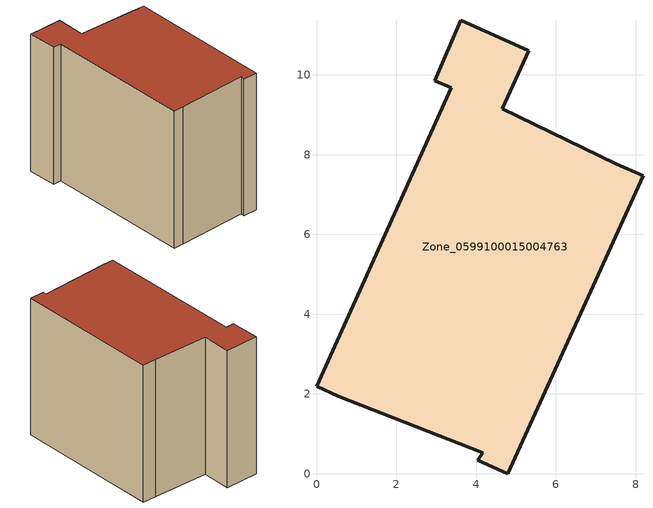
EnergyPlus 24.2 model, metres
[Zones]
Zone_0599100015004763
 floor ground (C_G): 0.54,1.95 0,2.19 3.37,9.68 2.97,9.86 3.62,11.37 5.33,10.61 4.66,9.15 7.51,7.77 8.19,7.47 4.8,0 4.05,0.34 4.17,0.52 z0.94
 wall outside (C_F): 4.8,0 8.19,7.47 7.51,7.77 4.66,9.15 5.33,10.61 3.62,11.37 2.97,9.86 3.37,9.68 0,2.19 0.54,1.95 4.17,0.52 4.05,0.34 4.8,0 z0.94:8.67
 roof outside (C_R): 4.17,0.52 4.05,0.34 4.8,0 8.19,7.47 7.51,7.77 4.66,9.15 5.33,10.61 3.62,11.37 2.97,9.86 3.37,9.68 0,2.19 0.54,1.95 z8.67
[BUILDING]
Pand.0599100015004763: North Axis=0; Terrain=City; Loads Convergence Tolerance Value=0.04; Temperature Convergence Tolerance Value=0.4; Solar Distribution=FullExterior; Maximum Number of Warmup Days=25; Minimum Number of Warmup Days=1
[Site:Location]
Rotterdam.The.Hague.AP_ZH_NLD Design_Conditions: Latitude=51.96; Longitude=4.45; Time Zone=1; Elevation=-4.5
[SITE:GROUNDTEMPERATURE:BUILDINGSURFACE]
18, 18, 18, 18, 18, 18, 18, 18, 18, 18, 18, 18
[MATERIAL] Thermal Absorptance=0.9; Solar Absorptance=0.7; Visible Absorptance=0.7
Name | Roughness | Thickness | Conductivity | Density | Specific Heat
G.TI.1965-1974 | MediumSmooth | 0.15 | 0.882353 | 540 | 1210
F.TI.1965-1974 | Rough | 0.3 | 0.697674 | 1920 | 840
R.TI.1965-1974 | MediumRough | 0.2 | 0.232558 | 1500 | 1000
[CONSTRUCTION]
C_G: G.TI.1965-1974
C_F: F.TI.1965-1974
C_R: R.TI.1965-1974
[ZONE]
Zone_0599100015004763: Type=1; Multiplier=1; Ceiling Height=Autocalculate; Volume=Autocalculate; Floor Area=autocalculate; Part of Total Floor Area=Yes
[ZONEINFILTRATION:DESIGNFLOWRATE]
Infil_Zone_0599100015004763: Zone or ZoneList or Space or SpaceList=Zone_0599100015004763; Schedule=AlwaysOn; Design Flow Rate Calculation Method=Flow/Area; Flow Rate per Floor Area=0.003; Constant Term Coefficient=1; Temperature Term Coefficient=0; Velocity Term Coefficient=0; Velocity Squared Term Coefficient=0
[HVACTEMPLATE:ZONE:IDEALLOADSAIRSYSTEM]
Zone_0599100015004763: Maximum Heating Supply Air Temperature=50; Minimum Cooling Supply Air Temperature=13; Maximum Heating Supply Air Humidity Ratio=0.0156; Minimum Cooling Supply Air Humidity Ratio=0.0077; Heating Limit=NoLimit; Cooling Limit=NoLimit; Dehumidification Control Type=ConstantSensibleHeatRatio; Cooling Sensible Heat Ratio=0.7; Dehumidification Setpoint=60; Humidification Control Type=None; Humidification Setpoint=30; Outdoor Air Method=None; Outdoor Air Flow Rate per Person=0.00944; Outdoor Air Flow Rate per Zone Floor Area=0; Outdoor Air Flow Rate per Zone=0; Demand Controlled Ventilation Type=None; Outdoor Air Economizer Type=NoEconomizer; Heat Recovery Type=None; Sensible Heat Recovery Effectiveness=0.7; Latent Heat Recovery Effectiveness=0.65
[ZONECONTROL:THERMOSTAT]
ThermostatControl_Zone_0599100015004763: Zone or ZoneList=Zone_0599100015004763; Control Type Schedule=DualSetpointControlType; Control 1=Thermostat_Zone_0599100015004763; Temperature Difference Between Cutout And Setpoint=0
[THERMOSTATSETPOINT:DUALSETPOINT]
Thermostat_Zone_0599100015004763: Heating Setpoint Temperature Schedule=HeatingSetpoint_Zone_0599100015004763; Cooling Setpoint Temperature Schedule=CoolingSetpoint_Zone_0599100015004763
[SCHEDULE:COMPACT]
HeatingSetpoint_Zone_0599100015004763: Through: 12/31, For: AllDays, Until: 24:00, 21
CoolingSetpoint_Zone_0599100015004763: Through: 12/31, For: AllDays, Until: 24:00, 24
DualSetpointControlType: Through: 12/31, For: AllDays, Until: 24:00, 4
AlwaysOn: Through: 12/31, For: AllDays, Until: 24:00, 1
